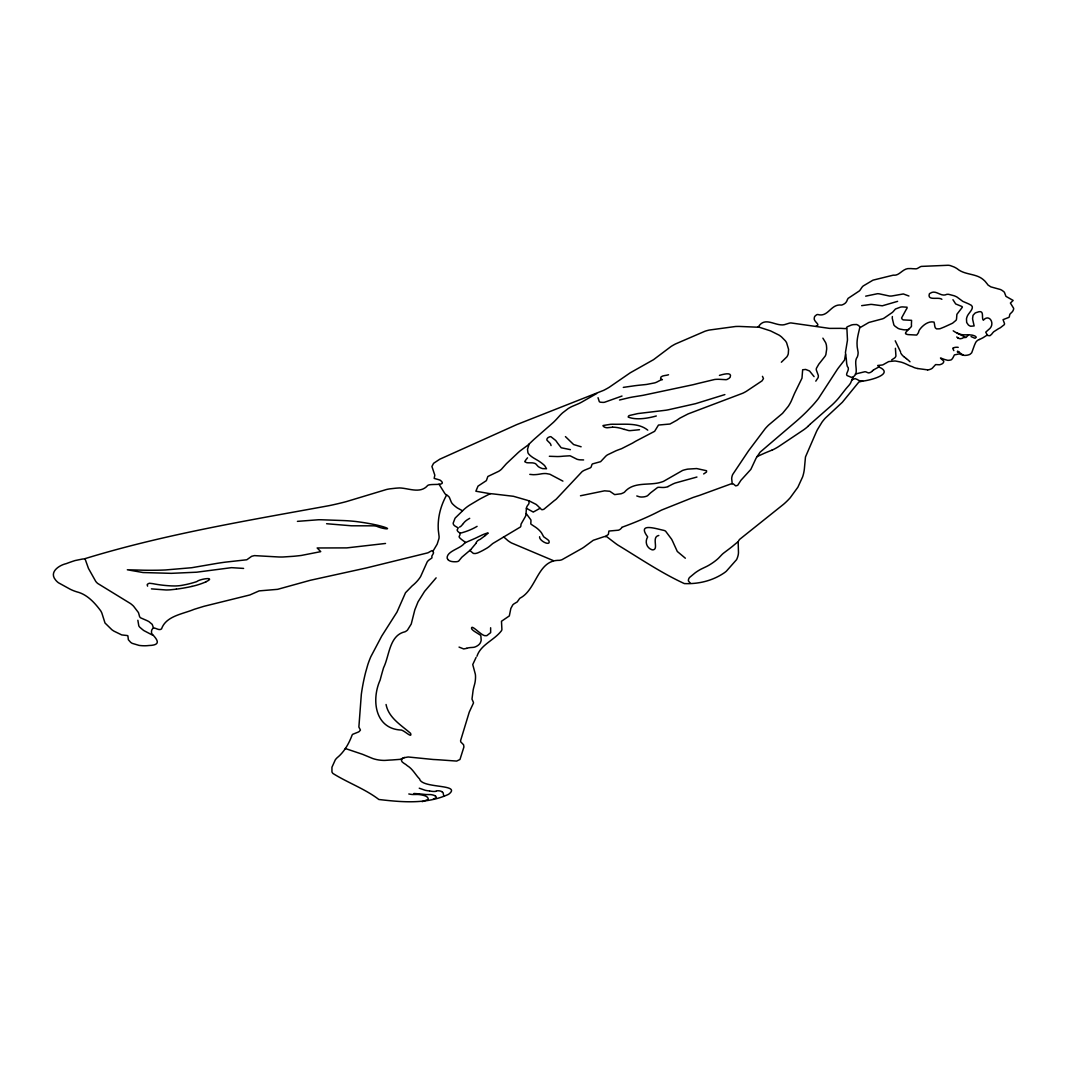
<?xml version="1.0" encoding="UTF-8"?>
<svg xmlns="http://www.w3.org/2000/svg" width="1067" height="1067" viewBox="0 0 1067 1067"><rect width="100%" height="100%" fill="white"/><g stroke="black" fill="none" stroke-linecap="round" stroke-linejoin="round"><path stroke-width="1.5" d="M846.905 328.569L847.371 337.959A57.951 33.464 0 0 1 847.425 340.426L845.451 352.457L846.104 357.618A32.957 19.033 0 0 1 846.304 359.032L846.664 363.407A93.376 53.91 0 0 0 847.345 366.421C851.026 369.622 843.383 375.091 848.318 376.091A14.324 8.269 0 0 1 849.479 376.544L851.053 377.225A10.23 5.909 0 0 1 851.479 377.425C860.869 374.984 852.613 362.94 857.241 357.085A27.715 16.005 0 0 0 857.775 355.484L857.895 354.884A38.225 22.074 0 0 0 858.121 352.323L857.361 347.922A45.107 26.048 0 0 1 857.108 345.441C856.534 339.186 858.842 332.197 859.882 327.035A32.917 19.006 0 0 1 859.522 326.582L859.215 326.169A11.123 6.429 0 0 0 858.642 325.555L856.721 324.515L853.52 324.608A20.433 11.804 0 0 0 851.439 325.008L847.158 326.849A3.681 2.134 0 0 0 846.718 327.956L845.718 328.596A20.153 11.63 0 0 1 843.103 328.489L840.929 328.356A14.204 8.203 0 0 0 839.289 328.356L829.579 328.396L790.927 322.928A4.668 2.694 0 0 0 789.313 323.154L784.565 324.635A12.697 7.322 0 0 1 782.551 324.915C773.802 325.128 764.799 316.859 758.517 326.622A4.988 2.881 0 0 1 756.81 327.169L739.404 326.435A36.758 21.22 0 0 0 735.483 326.502L709.168 330.063A37.145 21.447 0 0 0 705.087 331.197L675.478 343.961A67.768 39.119 0 0 0 671.156 346.415L653.658 359.579A31.183 18.006 0 0 1 651.844 360.619L630.21 372.823L609.257 387.254A84.826 48.975 0 0 1 603.669 390.335L516.708 424.626L439.804 459.197L433.575 463.318L431.922 466.479L434.816 475.175L434.162 478.389L438.764 479.697A11.19 6.455 0 0 1 440.458 480.377C448.02 486.525 430.428 483.178 427.707 485.445C420.425 494.048 408.874 488.233 399.672 487.939A79.238 45.748 0 0 0 395.697 488.206L389.962 488.846A28.569 16.498 0 0 0 386.427 489.513L346.188 501.65A227.458 131.321 0 0 1 329.263 505.625C247.211 520.656 164.398 534.247 84.546 558.788A8.763 5.055 0 0 1 82.399 559.055L75.037 560.562A128.507 74.183 0 0 0 66.234 563.643C59.178 565.217 48.882 571.992 55.484 579.848A23.607 13.631 0 0 0 58.458 582.769L70.222 589.237A36.345 20.98 0 0 0 76.917 591.878C87.067 594.359 94.643 602.682 100.658 610.751A49.309 28.462 0 0 1 101.885 613.152L105.006 622.995L111.835 629.703A34.264 19.78 0 0 0 114.009 631.171L121.731 634.918L127.08 635.519A1.801 1.04 0 0 1 127.907 635.865L128.347 639.72L130.627 642.294A20.9 12.07 0 0 0 132.215 643.348L139.043 645.388A23.394 13.511 0 0 0 142.858 645.735L144.272 645.775A21.647 12.497 0 0 0 148.793 645.522C161.637 645.188 157.583 639.827 151.874 633.785A12.137 7.002 0 0 1 151.501 632.438L151.501 631.411A18.846 10.883 0 0 1 151.874 629.81C153.675 625.115 158.343 631.571 161.53 628.943C165.905 616.006 182.737 614.085 193.954 609.404A504.358 291.184 0 0 1 204.05 606.283L249.878 594.959L259.134 590.891L277.62 589.331L310.297 580.288L366.274 567.977L427.787 552.853A10.883 6.282 0 0 0 429.614 551.839L432.148 550.559L433.522 552.506A9.283 5.362 0 0 1 433.269 553.613L431.882 555.987A2.507 1.44 0 0 0 431.908 556.694L431.948 557.921L428.867 560.108A14.538 8.389 0 0 0 427.173 561.962L420.651 576.487A62.46 36.065 0 0 1 419.171 578.687A65.074 37.572 0 0 1 414.876 583.502A63.82 36.852 0 0 1 412.222 585.81L405.513 592.732L396.991 612.071L381.759 636.025L370.823 656.725A239.395 138.217 0 0 0 367.755 664.848L365.621 672.37A575.86 332.477 0 0 0 361.326 694.364L358.885 726.934A11.684 6.749 0 0 0 359.552 728.321L360.419 730.068L359.259 731.482A7.216 4.161 0 0 1 357.978 732.189L352.764 734.283A4.188 2.414 0 0 0 352.137 735.016C348.989 743.486 344.241 751.995 337.105 757.77A27.462 15.858 0 0 0 335.291 759.851L331.944 767.24L331.944 771.921A12.391 7.149 0 0 0 332.984 773.495C347.842 782.805 364.941 788.82 378.865 799.49C402.046 802.184 426.733 804.451 448.607 794.301C462.571 783.671 422.012 788.873 419.624 779.017C415.37 774.682 412.689 768.894 407.261 765.693C405.753 763.772 399.258 761.878 402.112 758.824A8.576 4.948 0 0 1 403.846 757.757L408.168 756.983L433.255 759.491A204.411 118.01 0 0 1 440.338 759.904L456.663 761.078L459.97 759.491L463.918 746.98L463.571 744.753L460.731 741.885L460.611 740.551L469.267 712.089L473.428 703.1A6.122 3.534 0 0 0 473.361 702.233L471.987 699.125L473.108 690.389A118.104 68.181 0 0 1 473.695 687.655L474.695 683.92A74.983 43.294 0 0 0 475.122 681.826A96.617 55.791 0 0 0 475.535 677.105L475.469 675.184A35.358 20.406 0 0 0 475.055 673.144L472.748 664.568L476.095 657.392M862.696 381.052L858.868 382.026L842.33 402.286L825.311 418.131A85.24 49.215 0 0 0 821.937 422.265L817.522 429.508A104.659 60.419 0 0 0 816.215 432.162L805.478 456.956L804.358 469.013A112.182 64.767 0 0 1 802.651 476.816L797.876 487.219L790.234 497.729A114.716 66.234 0 0 1 783.565 504.278L739.444 539.529L738.164 541.649L738.471 552.466A42.733 24.674 0 0 1 738.084 555.454L737.604 557.121A59.992 34.637 0 0 1 736.577 559.642L726.387 571.165A34.304 19.806 0 0 1 723.639 573.246C711.969 580.981 698.125 584.183 684.347 583.582C661.14 572.886 639.626 558.254 617.74 544.984A103.926 59.992 0 0 1 614.899 542.93L606.816 536.754A3.241 1.867 0 0 0 604.215 536.621L593.265 540.289L584.743 546.571A33.517 19.353 0 0 1 581.448 548.731L561.962 559.708A9.43 5.442 0 0 1 559.388 560.348C537.381 559.775 536.821 589.584 520.016 598.16A11.19 6.455 0 0 0 519.122 599.227L517.228 601.921L514.267 603.682A9.923 5.735 0 0 0 512.774 604.909L510.84 608.47L509.319 615.926L501.477 621.261L501.903 629.463A8.403 4.855 0 0 1 501.263 630.997C493.981 640.36 480.683 644.708 476.989 656.192M443.779 796.155L443.165 793.021A6.202 3.588 0 0 0 442.338 792.154M490.407 493.581L481.217 498.316A109.941 63.473 0 0 0 477.749 500.29L469.773 505.038A49.789 28.742 0 0 0 467.133 506.852A54.951 31.717 0 0 0 464.292 509.159L455.969 517.268A10.883 6.282 0 0 0 455.009 518.322L453.195 523.097A7.549 4.361 0 0 0 454.302 525.484A6.949 4.015 0 0 0 455.102 526.098L458.223 527.925L457.129 529.966A9.176 5.295 0 0 0 457.476 530.846L457.65 531.113A7.109 4.108 0 0 0 458.69 532.153L460.09 533.153L460.024 534.46A6.429 3.708 0 0 1 459.85 535.047L459.143 536.568A2.734 1.587 0 0 0 459.183 536.954L459.343 537.301A8.603 4.962 0 0 0 459.904 538.021L460.637 538.702A41.066 23.714 0 0 0 463.038 540.582L465.452 542.329L464.852 543.17A18.432 10.643 0 0 0 464.265 543.516C460.157 548.758 446.66 551.186 447.14 558.134A41.933 24.208 0 0 0 447.473 558.761L447.94 559.481M598.027 397.711L599.334 401.712A3.508 2.027 0 0 0 600.641 402.232L603.122 402.406A9.11 5.268 0 0 0 604.562 402.259L622.008 396.044M528.992 501.01L529.032 501.33A20.726 11.964 0 0 1 529.059 502.397L528.899 503.477A7.296 4.215 0 0 1 528.472 504.358L527.658 505.398A12.577 7.256 0 0 0 527.031 506.385L526.858 506.785A22.607 13.057 0 0 0 526.431 508.052L525.911 515.094A28.049 16.192 0 0 1 525.391 516.521L521.123 523.99A9.563 5.522 0 0 0 520.976 524.791L520.829 526.164A5.562 3.214 0 0 1 520.269 527.085L492.981 543.396A29.823 17.219 0 0 0 491.86 544.29L489.74 546.117A36.185 20.887 0 0 1 486.739 548.238L483.338 550.172A113.129 65.314 0 0 1 480.203 551.772L478.083 552.759A9.59 5.535 0 0 1 477.336 553.039L475.789 553.44A3.868 2.227 0 0 1 474.882 553.52L474.562 553.506A5.122 2.961 0 0 1 473.321 553.386L469.96 550.559L476.042 543.29M852.96 377.465L850.532 383.146A38.252 22.087 0 0 1 848.412 385.947L846.905 387.654A75.197 43.414 0 0 0 845.851 388.895L839.196 397.391A131.081 75.677 0 0 1 831.833 405.167L810.373 423.999M529.125 444.045L527.511 449.34L527.938 452.715A13.057 7.536 0 0 0 528.792 454.089L529.859 455.196A33.651 19.433 0 0 0 533.9 458.17L537.541 460.304A50.109 28.929 0 0 1 544.69 465.665L546.557 468.76L542.623 468.613A15.191 8.776 0 0 1 540.022 467.639L538.568 466.812A5.869 3.388 0 0 1 537.861 466.159L535.647 463.745A6.895 3.988 0 0 0 532.193 462.851L527.965 462.798A5.308 3.068 0 0 1 526.605 462.625L524.951 461.838A1.694 0.987 0 0 1 524.804 461.464L526.204 459.41A56.511 32.624 0 0 0 527.538 457.823M433.082 551.012L437.163 544.157L438.964 538.528A38.705 22.34 0 0 0 439.084 536.501L438.524 531.913A90.242 52.11 0 0 1 438.257 529.472L438.177 525.978A204.224 117.904 0 0 1 438.324 522.337A176.242 101.752 0 0 1 446.62 495.021L446.086 494.621A13.831 7.989 0 0 1 445.006 493.781L439.017 484.205M462.998 523.884L464.132 522.483A23.967 13.844 0 0 1 467.213 519.829L469.707 518.335M462.625 524.39L461.251 525.951A9.056 5.228 0 0 1 459.837 526.925L459.477 527.111M908.604 329.33L906.15 331.997A10.483 6.055 0 0 1 905.683 332.424L905.55 333.678A5.442 3.134 0 0 0 907.123 334.424A5.802 3.348 0 0 0 908.777 334.651L916.726 335.065L918.447 332.704A35.878 20.713 0 0 1 919.221 330.25C922.168 325.808 928.223 320.62 934.038 322.114C935.145 324.861 933.732 330.05 938.88 328.849A5.082 2.934 0 0 0 940.107 328.689L944.268 327.009A52.19 30.129 0 0 1 946.416 326.035L952.591 323.181L955.992 320.34A8.949 5.162 0 0 0 956.539 318.793L956.899 314.312L962.381 307.189A2.828 1.627 0 0 0 961.967 306.522L955.685 303.948L952.951 299.707M436.123 577.861L424.573 591.398L418.024 601.868L414.823 609.831L411.235 624.048L407.421 630.17A15.218 8.789 0 0 1 405.007 631.784C389.228 635.292 389.482 655.752 383.6 667.649A866.897 500.503 0 0 0 380.145 680.039C371.356 699.459 374.717 728.161 400.232 729.988C403.206 729.081 412.636 739.324 410.608 733.376C401.192 725.107 388.575 717.824 386.067 704.5M815.802 381.146L818.082 377.678A14.965 8.643 0 0 0 818.296 375.411L816.335 370.036A12.03 6.949 0 0 1 816.428 368.315L818.789 364.194A94.349 54.47 0 0 1 820.03 362.647L825.124 356.178A26.662 15.391 0 0 0 825.871 354.564L826.672 349.149A116.023 66.981 0 0 0 826.645 347.669L826.458 345.561A35.278 20.366 0 0 0 825.578 342.56L822.884 338.159M872.513 370.796L872.246 371.076A8.896 5.135 0 0 1 870.299 372.476L869.058 372.863A1.4 0.814 0 0 1 868.431 372.863L867.471 372.57A10.843 6.255 0 0 1 867.084 372.383L866.071 371.943A2.441 1.414 0 0 0 864.817 371.756L855.267 374.037M810 424.359L808.306 426.026M470.6 549.705L470.494 549.785A4.095 2.361 0 0 0 470.147 550.185L461.931 557.147A19.393 11.204 0 0 0 461.144 558.068L458.69 561.055A3.548 2.041 0 0 1 457.69 561.482A4.415 2.547 0 0 1 456.449 561.709L455.622 561.749A14.605 8.429 0 0 1 453.582 561.722L452.875 561.669A6.575 3.801 0 0 1 447.86 559.508M738.164 541.596L732.536 546.277A247.317 142.791 0 0 1 729.308 548.811L723.786 552.973A35.304 20.38 0 0 0 722.106 554.427L718.825 557.868A44.414 25.648 0 0 1 717.197 559.375L716.224 560.188A72.476 41.84 0 0 1 709.808 564.683L709.222 565.043A47.121 27.208 0 0 1 706.394 566.577L701.352 568.991A35.118 20.273 0 0 0 699.912 569.751L698.005 570.898A78.505 45.321 0 0 0 695.271 572.752L689.522 577.5A12.684 7.322 0 0 0 688.535 579.474A14.498 8.376 0 0 0 688.402 580.915L690.309 583.236M860.215 327.516L868.858 322.474L882.782 318.766A9.67 5.588 0 0 0 884.33 317.966L892.119 312.591A10.03 5.788 0 0 0 893.292 311.484L895.453 309.017L900.521 307.123A8.909 5.148 0 0 1 902.269 306.896L907.083 307.216L906.923 308.563A7.122 4.121 0 0 0 906.363 309.217L901.548 318.019L902.309 319.34A4.962 2.868 0 0 0 903.402 319.913L911.578 320.34L911.431 324.035A14.405 8.309 0 0 0 911.431 325.035L911.498 325.808A5.895 3.401 0 0 1 911.338 326.622L908.804 329.236A4.121 2.374 0 0 1 907.323 329.716L905.109 329.85A14.565 8.403 0 0 1 903.389 329.73L900.014 329.089A10.403 6.015 0 0 1 897.934 328.289L895.066 326.249A22.127 12.777 0 0 1 893.866 324.928L892.292 318.419A31.957 18.446 0 0 1 892.372 316.539M781.351 362.22L786.859 356.858A27.995 16.165 0 0 0 788.273 353.844L788.58 349.349L786.619 342.8A29.716 17.152 0 0 0 785.299 340.76L781.591 336.999A34.211 19.753 0 0 0 779.07 335.131L770.521 330.877L758.01 326.835M485.178 535.634L488.233 533.06L487.059 533.153A31.97 18.459 0 0 0 480.817 535.647L477.896 537.021A88.934 51.349 0 0 1 475.068 538.395L465.559 542.543M484.831 535.887L480.643 539.008A9.803 5.655 0 0 1 479.456 539.715M404.526 757.49L400.072 759.357L391.962 759.971A46.214 26.688 0 0 0 388.001 760.197L384.987 760.398A14.738 8.509 0 0 1 383.693 760.398L383.226 760.398A23.541 13.591 0 0 1 372.73 758.517L365.461 755.516A86.76 50.096 0 0 0 362.447 754.276L345.241 748.487M873.593 369.876L878.941 366.928L877.701 365.488L882.129 365.021A3.374 1.947 0 0 0 883.063 364.741L888.598 361.633A3.348 1.934 0 0 1 889.425 361.5L894.266 361.019A5.495 3.174 0 0 1 895.64 361.046L900.775 362.06A16.018 9.256 0 0 1 902.242 362.487L903.802 363.047A39.959 23.074 0 0 1 906.737 364.327L908.697 365.261A20.153 11.644 0 0 0 911.631 366.448L912.218 366.635A3.668 2.121 0 0 1 912.618 366.808L913.485 367.275A11.457 6.615 0 0 0 917.833 368.502M852.04 379.839L855.054 378.585L857.428 379.559A7.189 4.148 0 0 0 861.589 381.172C867.898 380.986 895.493 374.29 878.995 367.035M703.66 473.948L706.541 472.014L706.527 470.72L696.698 468.56L687.788 469.12A29.022 16.752 0 0 0 682.653 470.414L663.447 481.39A31.383 18.112 0 0 1 658.246 482.951C646.735 485.272 632.958 482.004 624.435 492.22A15.672 9.043 0 0 1 621.061 493.768L614.672 494.608L609.804 491.273L604.562 490.82L580.475 495.768M891.719 359.859L894.733 357.872A8.163 4.708 0 0 0 895.546 356.831L895.666 356.618A11.257 6.495 0 0 0 895.92 355.898L895.426 348.295M762.452 376.344L763.479 378.558L762.038 380.852L746.407 391.282A47.828 27.622 0 0 1 742.765 393.23L688.095 413.916L679.946 418.117A98.071 56.618 0 0 0 676.891 420.211L669.969 424.026L658.472 425.053L654.631 431.308L635.972 441.071A124.265 71.742 0 0 0 632.651 443.045L621.554 448.687A124.812 72.063 0 0 0 616.059 450.741L607.403 454.902A17.219 9.95 0 0 0 605.723 456.236L600.628 461.664L592.678 463.852A3.014 1.747 0 0 0 591.985 464.452L591.118 467.053A4.655 2.694 0 0 1 590.198 467.88L584.449 470.24A15.365 8.869 0 0 0 582.062 471.654L556.334 499.049A35.838 20.686 0 0 1 554.226 500.676L543.77 509.346L541.903 509.759L540.062 508.292L533.58 511.893A9.696 5.602 0 0 0 533.287 512.08L526.378 508.265M605.309 536.528L608.35 534.447L608.91 531.046L618.5 530.192A10.763 6.215 0 0 0 620.247 529.259L621.528 528.045A3.801 2.201 0 0 0 621.728 527.338C632.518 523.484 646.909 517.602 658.339 511.693A154.528 89.215 0 0 0 661.487 510.093L693.003 497.502A314.018 181.297 0 0 1 699.512 495.381L730.775 483.978L733.202 483.804L735.723 485.898L737.697 485.325L740.965 480.257L750.835 469.4L756.103 458.156L760.077 452.195L796.169 421.372A319.02 184.191 0 0 0 806.785 411.529L812.334 405.74A228.005 131.641 0 0 0 818.402 398.551L837.382 369.329A116.25 67.114 0 0 1 839.262 366.808L844.544 360.019L845.491 354.484M756.943 456.623L764.172 453.355A173.868 100.378 0 0 1 767.16 452.088L771.761 450.207M206.024 581.755C216.854 576.487 199.916 578.821 196.808 581.595A54.724 31.597 0 0 1 194.621 582.302A71.076 41.026 0 0 1 183.751 584.996L181.07 585.476A26.422 15.258 0 0 1 174.895 585.97L171.534 585.903A76.824 44.361 0 0 1 152.754 583.649L149.287 583.236L147.566 584.142A4.668 2.694 0 0 0 147.193 584.876L147.593 586.143M596.613 393.59L581.795 402.059A35.998 20.78 0 0 1 578.541 403.699L571.885 406.527A37.278 21.527 0 0 0 568.178 408.568L562.589 412.876A77.251 44.601 0 0 0 560.042 415.343L556.814 418.891A131.094 75.69 0 0 1 553.386 422.385L534.34 439.084A199.436 115.143 0 0 0 531.059 442.178L528.952 444.205A29.249 16.885 0 0 1 527.191 445.686L520.323 450.741A99.778 57.605 0 0 0 516.361 454.329L507.479 462.678A37.092 21.42 0 0 0 505.705 464.465L501.53 469.16A24.568 14.178 0 0 1 498.702 471.307L487.859 476.482L486.352 480.643L478.016 486.125L475.869 491.22L489.993 493.688A63.206 36.491 0 0 1 493.127 493.901L513.414 496.288L526.871 500.156A71.676 41.386 0 0 0 529.472 501.037L536.114 504.398A53.617 30.956 0 0 1 538.648 506.732A41.546 23.981 0 0 1 539.742 507.919L540.062 508.292M667.969 486.539L672.557 484.178A27.449 15.845 0 0 1 675.331 483.004L696.938 477.029M979.386 339.493L978.359 339.946A5.949 3.428 0 0 0 977.759 340.253L976.825 341.053A13.791 7.962 0 0 0 975.678 342.48L974.704 344.628A52.19 30.129 0 0 1 974.344 345.508L971.85 352.377A4.441 2.561 0 0 1 971.624 352.87L970.143 354.217A4.922 2.841 0 0 1 969.249 354.644L968.369 354.924A8.669 5.002 0 0 1 965.328 355.378L964.475 355.364A3.494 2.014 0 0 1 963.781 355.298L963.061 355.151A3.121 1.801 0 0 0 962.501 355.058L959.153 353.871L957.032 354.351A3.975 2.294 0 0 1 956.139 354.551L954.405 354.884L953.258 357.178A16.112 9.296 0 0 1 952.844 357.898L952.538 358.365A20.833 12.03 0 0 1 952.217 358.845L951.444 359.646A2.614 1.507 0 0 1 950.737 359.979L949.243 360.259A10.577 6.109 0 0 1 948.51 360.326L948.27 360.326A2.748 1.587 0 0 1 947.509 360.286L944.548 359.459A49.322 28.476 0 0 1 942.041 358.525L940.48 358.005L941.281 358.965A29.329 16.939 0 0 0 942.428 359.926L943.535 360.939A2.948 1.707 0 0 1 943.762 361.58L943.441 362.553A6.562 3.788 0 0 1 941.614 364.087L940.214 364.607A3.788 2.187 0 0 1 939.16 364.754L935.612 364.594L932.811 367.622A4.068 2.347 0 0 1 932.305 368.208L931.558 368.715A9.416 5.442 0 0 1 930.091 369.382L929.01 369.702A4.401 2.534 0 0 1 927.636 369.862M968.489 334.811A22.22 12.831 0 0 1 967.222 336.212L966.115 337.412L963.514 337.625A14.605 8.429 0 0 0 962.154 338.372L960.313 338.746A6.202 3.574 0 0 1 957.993 338.052M658.792 535.474C650.79 536.968 659.739 550.239 652.217 549.865C646.522 547.998 644.641 541.729 647.682 536.914C636.626 522.176 656.018 528.779 663.901 530.392A6.469 3.734 0 0 1 665.568 531.139L671.596 539.195A154.822 89.388 0 0 1 673.77 543.77L677.305 551.479L685.347 558.214M466.786 648.349L463.692 648.936L459.05 647.095M897.627 301.347L882.302 305.802L873.153 304.602A10.043 5.788 0 0 0 870.912 304.375L861.656 305.655M953.765 347.695L953.031 348.015A1.494 0.867 0 0 0 952.724 348.375L953.831 350.63M724.866 394.59L695.551 403.673L668.742 409.701A45.614 26.328 0 0 1 665.861 410.235L637.879 413.569L629.183 415.556A3.548 2.054 0 0 0 628.623 416.037A3.975 2.294 0 0 0 628.25 417.104C636.212 420.305 647.682 418.384 656.298 415.983M865.684 296.159L877.527 293.705A7.909 4.575 0 0 1 879.701 293.932L889.438 296.026A10.563 6.109 0 0 0 891.759 295.999L903.349 293.959L908.924 296.012M433.149 799.303L436.016 797.783A2.627 1.52 0 0 0 436.19 797.276L436.043 796.702A6.042 3.481 0 0 0 435.856 796.369L435.709 796.195A2.507 1.454 0 0 0 435.096 795.742L434.869 795.649M816.095 326.155C821.483 324.861 812.841 321.46 814.321 317.793A8.669 5.002 0 0 1 814.815 316.312L816.562 314.805A3.068 1.774 0 0 1 817.749 314.498C828.419 317.633 830.659 303.655 841.356 305.082A3.534 2.041 0 0 0 841.956 304.949L842.65 304.695A11.444 6.602 0 0 0 844.584 303.655L844.931 303.401A9.096 5.255 0 0 0 845.864 302.535L846.558 301.548A17.779 10.257 0 0 0 847.211 300.014L848.092 298.387L859.482 290.838A31.57 18.219 0 0 0 860.669 289.25L861.816 287.49A18.166 10.483 0 0 1 863.216 285.956L873.006 280.154L893.292 275.153A2.654 1.534 0 0 1 894.079 275.219C899.868 275.606 903.095 267.75 909.964 268.591A5.442 3.148 0 0 1 912.018 268.671L916.006 268.844A7.269 4.201 0 0 0 917.407 268.457L920.127 266.883A4.095 2.361 0 0 1 921.395 266.403L948.123 265.27A7.669 4.428 0 0 1 950.217 265.563L953.951 266.937A28.756 16.605 0 0 1 956.099 268.07A23.527 13.578 0 0 1 957.246 268.791C964.675 275.113 975.945 273.312 983.174 279.541A106.487 61.486 0 0 1 985.121 281.328L987.455 284.222A10.963 6.322 0 0 0 988.029 285.036L990.87 286.876L1000.419 289.517A16.925 9.776 0 0 1 1002.14 290.437L1003.807 291.678A7.816 4.508 0 0 1 1004.487 292.518L1005.954 296.359L1013.143 300.441L1010.409 303.055L1013.597 308.23A7.042 4.068 0 0 1 1013.61 309.177L1013.157 310.417A20.353 11.75 0 0 1 1012.343 311.724L1010.129 313.938A3.935 2.267 0 0 0 1009.742 314.632L1009.315 316.806A3.855 2.227 0 0 1 1008.675 317.459L1003.047 319.66L1004.5 323.568A5.202 3.001 0 0 1 1004.247 324.701L1000.433 327.676A35.758 20.646 0 0 1 998.539 328.676L993.737 331.757A34.838 20.113 0 0 0 992.63 332.971L992.417 333.211A21.1 12.177 0 0 0 991.696 334.211L990.029 335.638A1.987 1.147 0 0 1 989.162 335.678L986.802 335.318L983.04 337.719A63.42 36.611 0 0 1 979.386 339.493M719.438 375.384C721.879 374.717 732.496 371.329 730.215 377.078A10.737 6.202 0 0 1 729.068 378.305L727.107 379.439A3.748 2.161 0 0 1 725.933 379.692L719.878 379.345A17.432 10.056 0 0 0 714.73 379.465L697.685 383.546A233.433 134.762 0 0 1 692.95 384.747L643.148 395.297A147.953 85.413 0 0 1 639.626 395.884L633.064 396.937A79.411 45.854 0 0 0 629.37 397.644L619.514 400.018M191.98 586.383L192.94 586.156A55.684 32.143 0 0 0 206.051 581.782M668.529 374.757C666.502 375.704 660.033 375.264 660.58 378.518A5.695 3.294 0 0 0 661.02 378.945A3.028 1.747 0 0 0 662.38 379.652A1.734 1 0 0 0 661.22 379.759L657.032 381.973A13.471 7.776 0 0 1 654.738 382.88L646.775 384.413A68.955 39.812 0 0 1 644.481 384.68L640.333 385.094A133.575 77.117 0 0 0 634.558 385.761L623.301 387.388M422.159 801.664L427.907 799.61A3.041 1.761 0 0 0 428.214 798.81L427.854 797.863A11.31 6.535 0 0 0 427.387 797.276L426.893 796.809A5.295 3.054 0 0 0 425.933 796.195L424.639 795.702A18.579 10.723 0 0 0 419.478 794.608L418.557 794.515A11.257 6.495 0 0 0 417.17 794.462L413.249 794.515A13.244 7.642 0 0 1 410.875 794.341L408.808 793.968M385.52 543.463L346.815 547.891L317.166 547.971L320.754 551.639L301.227 555.467A185.671 107.193 0 0 1 293.345 556.307L283.035 556.987A46.161 26.648 0 0 1 278.594 556.974L254.426 555.614L251.679 556.294L246.81 559.762L225.31 562.149A197.368 113.956 0 0 0 217.308 563.323L191.74 567.711L165.638 569.951A162.477 93.803 0 0 1 157.636 570.218L151.927 570.271A246.744 142.458 0 0 1 143.578 570.205L127.333 569.778L143.018 572.539L171.307 573.339L196.715 572.192L231.499 567.657L243.596 568.418M176.308 589.171L170.2 589.824A39.799 22.981 0 0 1 166.079 589.971L151.421 588.877M297.426 521.363L318.419 519.762A47.908 27.662 0 0 1 321.22 519.762L343.467 520.563A106.94 61.739 0 0 1 355.885 521.51L358.379 521.843A136.309 78.691 0 0 1 377.851 525.311C395.564 529.712 385.12 529.939 376.531 526.218A15.658 9.043 0 0 0 373.903 525.831L351.483 525.791L326.595 523.724M583.609 459.93L579.901 459.837A10.723 6.189 0 0 1 576.994 459.25L570.472 455.969A2.854 1.641 0 0 0 569.765 455.796L563.309 456.183A63.34 36.571 0 0 1 561.709 456.343A32.824 18.953 0 0 1 557.321 456.556L549.345 456.276M612.551 427.253L612.178 427.267A9.843 5.682 0 0 0 611.111 427.347L607.216 427.76A3.788 2.187 0 0 1 606.336 427.667L605.736 427.547A6.095 3.521 0 0 1 604.095 426.92L603.002 425.866A1.387 0.8 0 0 1 603.108 425.506L610.697 424.293A60.552 34.958 0 0 0 612.751 424.226C624.395 424.626 638.159 422.345 647.749 430.148M927.636 369.862L917.807 368.555M581.128 446.78L573.633 444.552L565.43 436.603M413.903 793.488L416.45 793.661A108.247 62.5 0 0 1 421.812 794.115L425.333 794.475A14.898 8.603 0 0 0 426.493 794.542L430.775 794.595A10.617 6.122 0 0 1 434.843 795.662M429.694 791.007L430.868 791.154M429.454 790.967L427.72 790.74A28.342 16.365 0 0 1 426.226 790.487A10.55 6.095 0 0 1 425.146 790.26L419.251 788.206M570.405 449.647L561.202 447.767L557.441 442.912A87.174 50.336 0 0 0 555.72 440.498L550.945 436.723A1.934 1.12 0 0 0 549.945 436.736L548.225 437.483A6.629 3.828 0 0 0 547.038 438.924L546.918 439.257A4.348 2.507 0 0 0 547.091 440.351L549.425 442.645A11.19 6.469 0 0 1 550.652 444.245L551.065 445.566M941.868 299.293C938.653 296.559 927.156 301.241 929.33 293.945A3.308 1.907 0 0 1 930.291 293.212C936.079 289.264 940.774 297.426 946.789 294.359A6.482 3.748 0 0 1 948.696 294.332L954.165 295.772A30.57 17.646 0 0 1 956.846 296.959L962.821 301.387L968.276 303.722A16.645 9.603 0 0 1 969.503 304.348C976.065 306.669 969.583 311.951 967.702 315.352A31.356 18.099 0 0 0 966.475 318.94L966.675 322.487L968.343 324.928A8.203 4.735 0 0 0 970.69 326.249L974.144 325.942L972.877 320.38A31.717 18.312 0 0 1 972.584 318.486L973.024 315.352L974.985 313.165A6.149 3.548 0 0 1 976.798 312.404C985.241 308.99 981.026 317.659 983.334 320.247C989.082 313.551 994.857 322.928 990.123 328.209A9.803 5.655 0 0 1 988.869 329.343L985.748 332.17L987.362 335.225M462.371 510.693L457.356 507.972A57.458 33.17 0 0 1 454.235 505.531L452.541 503.917A16.912 9.763 0 0 1 451.288 502.064L451.074 501.583A45.641 26.355 0 0 1 450.767 500.81L449.394 497.435A10.016 5.775 0 0 0 448.167 496.062L446.713 495.035M624.422 429.334L628.49 430.521A6.362 3.668 0 0 0 630.01 430.641L636.826 429.988A118.397 68.355 0 0 1 639.52 429.694M553.28 560.588L511.4 542.916A42.2 24.368 0 0 1 507.985 540.689L503.544 536.768M562.909 481.124L550.759 474.708A5.042 2.908 0 0 0 549.732 474.201L546.211 473.561A12.737 7.349 0 0 0 542.263 473.708L538.782 474.268A21.513 12.417 0 0 1 536.448 474.548A25.408 14.671 0 0 1 533.18 474.695L529.792 474.375M636.786 495.955L639.453 496.809A7.456 4.308 0 0 0 641.974 497.022L643.668 496.902A9.443 5.455 0 0 0 646.242 496.302L646.829 496.075A4.748 2.748 0 0 0 647.696 495.581L649.723 493.648A74.357 42.933 0 0 1 650.67 492.781L657.605 487.472A2.374 1.374 0 0 1 658.339 487.326L659.606 487.312A24.288 14.031 0 0 1 660.34 487.366L661.7 487.446A9.616 5.548 0 0 0 668.062 486.619M965.021 336.972L957.246 333.144M152.821 635.278L143.952 630.637A21.247 12.27 0 0 1 142.911 629.863L142.391 629.437A49.575 28.622 0 0 0 141.658 628.836L139.83 627.249A11.71 6.762 0 0 1 138.803 625.809L137.856 620.274M971.063 336.585L974.691 338.159A1.787 1.04 0 0 0 975.225 338.172C978.692 336.772 972.33 334.838 970.797 334.985A10.95 6.322 0 0 0 969.076 334.825L963.781 334.825A10.23 5.909 0 0 1 960.353 334.304L957.486 333.251A27.222 15.712 0 0 1 953.218 330.797M958.046 338.012L956.726 336.985M963.261 355.191L960.207 353.097A11.937 6.895 0 0 1 959.58 352.51L959.286 352.19M906.363 358.592L904.376 357.032M526.258 513.614L530.792 519.749A13.871 8.002 0 0 1 530.966 520.749L530.792 523.684A3.294 1.907 0 0 0 531.126 524.27L534.26 526.364A33.757 19.486 0 0 1 536.168 527.632A41.506 23.967 0 0 1 540.235 531.299L541.102 532.326A22.247 12.844 0 0 1 541.756 533.3L543.69 536.794L547.331 539.355A14.164 8.176 0 0 1 548.931 540.862C551.119 546.757 538.888 540.836 539.595 536.741M895.226 340.8L900.575 351.897M814.081 376.611L809.533 370.969L805.692 369.449L802.664 369.756L801.984 378.185L794.715 393.043A224.19 129.427 0 0 0 793.368 396.137L791.354 400.872A101.512 58.605 0 0 1 790.314 402.939A107.367 61.993 0 0 1 788.233 406.407L782.551 413.342L768.547 425.119A101.258 58.458 0 0 0 765.186 428.681L750.061 448.807A137.416 79.331 0 0 0 748.527 450.848L732.642 474.575A36.131 20.86 0 0 0 731.682 478.536L732.202 483.684M490.633 627.756L490.66 632.624L486.872 635.612A2.627 1.52 0 0 1 485.712 635.665C482.017 636.759 470.48 622.755 471.627 628.85A17.592 10.15 0 0 0 474.628 631.504L480.19 635.012A7.869 4.548 0 0 1 480.87 635.865L481.19 640.173A57.125 32.984 0 0 1 481.004 641.014L480.483 642.534A13.484 7.789 0 0 1 476.055 646.535L474.962 646.989A5.828 3.361 0 0 1 473.228 647.376L471.521 647.496A11.924 6.882 0 0 0 466.719 648.283M460.09 533.153L460.117 533.233A53.363 30.81 0 0 0 477.082 526.351M85 558.695L88.454 568.404L95.75 581.408A27.702 15.992 0 0 0 97.644 583.409L130.481 603.562A40.493 23.381 0 0 1 133.575 606.203L138.457 612.591L139.39 615.846A4.935 2.854 0 0 0 139.564 616.526L139.857 617.033A8.243 4.761 0 0 0 140.551 617.806L146.793 620.527A33.997 19.633 0 0 1 148.927 621.621L152.208 624.355L153.475 627.929M906.363 358.592A66.314 38.292 0 0 1 909.991 361.766M904.336 357.045A20.86 12.044 0 0 1 900.788 353.03M953.778 347.709A6.069 3.508 0 0 1 958.219 347.349M957.699 351.27A2.121 1.227 0 0 1 958.9 352.217M957.939 352.39A1.721 0.987 0 0 1 957.459 351.416M476.095 543.29A9.403 5.428 0 0 1 478.603 540.062M436.35 790.914A5.575 3.214 0 0 1 442.538 792.074M435.856 791.354A9.456 5.455 0 0 1 431.708 791.314M872.526 370.796A9.763 5.628 0 0 1 873.566 369.862M771.828 450.261A56.498 32.61 0 0 0 779.443 446.033L803.064 430.228A57.018 32.917 0 0 0 808.346 426.04M612.565 427.12A23.274 13.431 0 0 1 624.288 429.441M191.98 586.397A110.461 63.78 0 0 1 176.295 589.157"/></g></svg>
